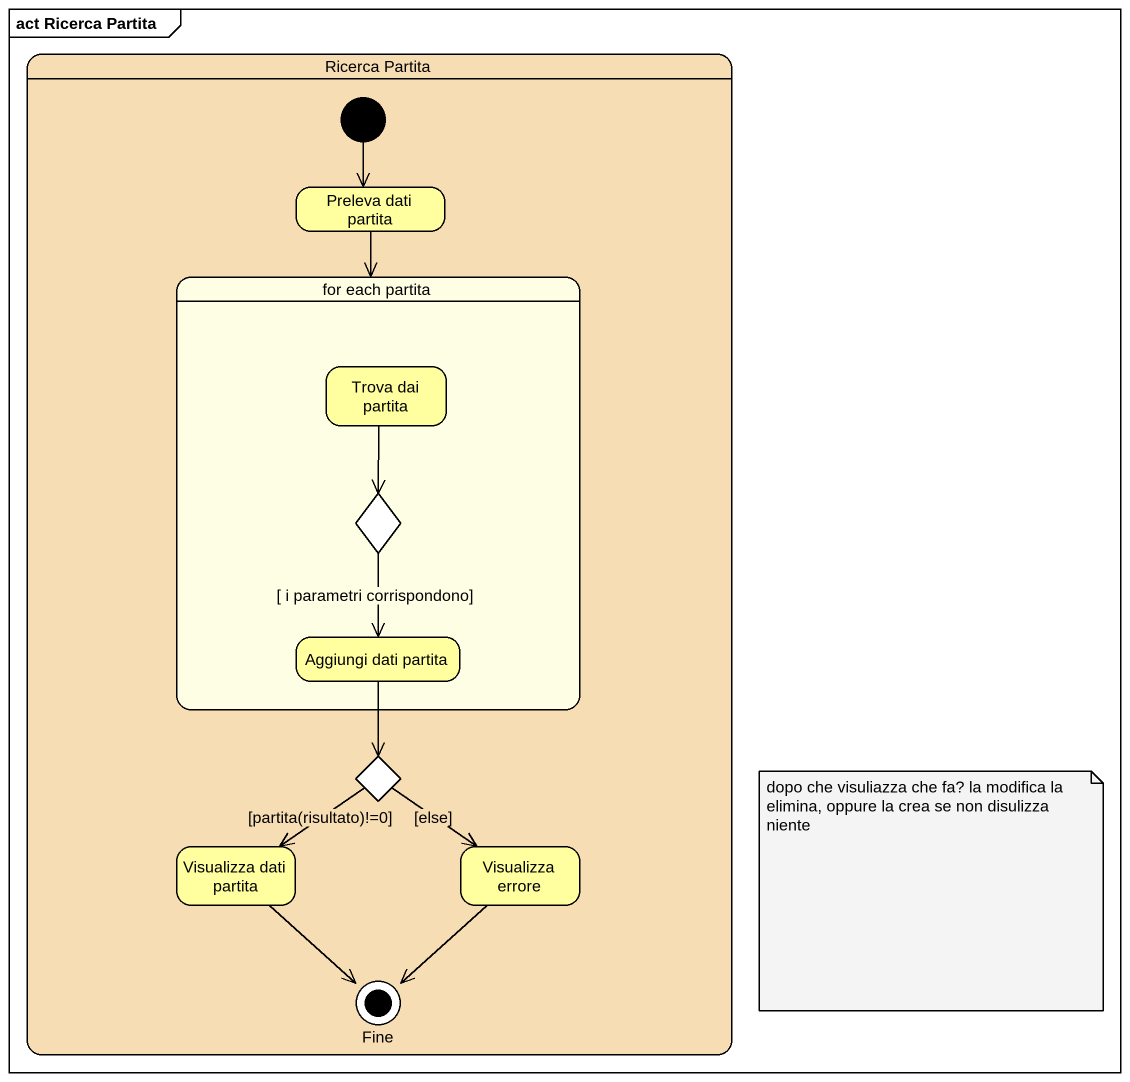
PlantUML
@startuml
mainframe act Ricerca Partita
hide empty description
state "Ricerca Partita" as Ricerca_Partita #F7DDB4 {
  state "Preleva dati partita" as Preleva_dati_partita #FFFFA0
  state "for each partita" as for_each_partita #FEFEE5 {
    state "Trova dai partita" as Trova_dai_partita #FFFFA0
    state choice1 <<choice>>
    state "Aggiungi dati partita" as Aggiungi_dati_partita #FFFFA0
  }
  state choice2 <<choice>>
  state "Visualizza dati partita" as Visualizza_dati_partita #FFFFA0
  state "Visualizza errore" as Visualizza_errore #FFFFA0
  state Fine <<end>>
  [*] --> Preleva_dati_partita
}
Preleva_dati_partita --> for_each_partita
Trova_dai_partita --> choice1
choice1 --> Aggiungi_dati_partita : [ i parametri corrispondono]
Aggiungi_dati_partita --> choice2
choice2 --> Visualizza_dati_partita : [partita(risultato)!=0]
choice2 --> Visualizza_errore : [else]
Visualizza_dati_partita --> Fine
Visualizza_errore --> Fine
note as N1
  dopo che visuliazza che fa? la modifica la elimina, oppure la crea se non disulizza niente
end note
@enduml
